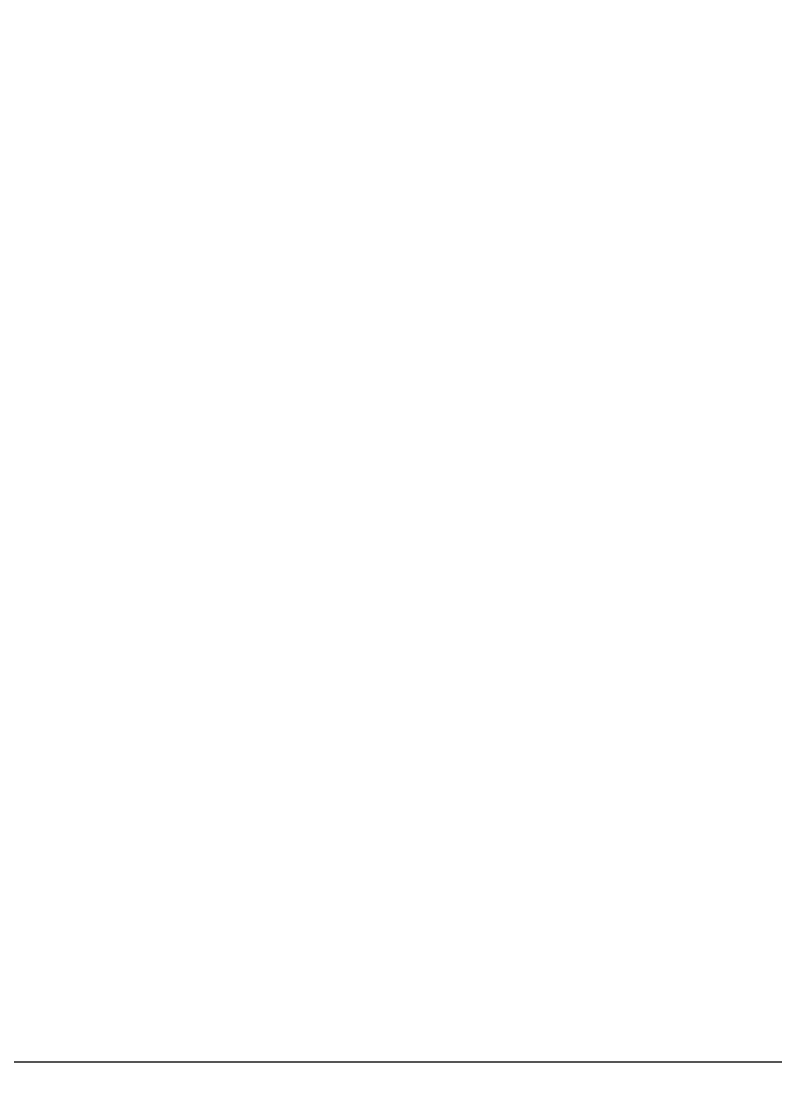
# Model space of a CAD drawing. Header units: millimetres. Extents: x -1410 to 10553, y -1584 to 10089.
# Drawn here: x 2479 to 4925, y 678 to 4112 of the extents above; entities that cross this region are included whole.
import ezdxf

# ---------------------------------------------------------------- set-up
doc = ezdxf.new("R2010")
doc.units = ezdxf.units.MM
doc.layers.add('DiKom', color=7, linetype='Continuous')
doc.styles.add('style1', font='arial.ttf', dxfattribs={"width": 0.8})
doc.dimstyles.new('1-50', dxfattribs={"dimtxt": 400, "dimasz": 200, "dimexe": 100, "dimexo": 0, "dimgap": 200, "dimtad": 1, "dimtxsty": 'style1', "dimcen": 200, "dimclrd": 7, "dimclre": 7, "dimclrt": 7, "dimadec": 1, "dimazin": 2, "dimtfac": 1, "dimtmove": 0, "dimatfit": 2, "dimfxl": 0, "dimlwd": 25, "dimlwe": 18, "dimarcsym": 0})

# ---------------------------------------------------------------- blocks, each defined once
blk = doc.blocks.new('*D6')
at = {"layer": 'Defpoints', "color": 0, "transparency": 16777216}
for p in [(1052.6, 4838.3), (8552.6, 4538.8), (1052.6, -316)]:
    blk.add_point(p, dxfattribs=at)
at = {"layer": 'DiKom', "color": 7, "lineweight": 18, "transparency": 16777216}
for p, q in [((1052.6, 4838.3), (1052.6, -416)), ((8552.6, 4538.8), (8552.6, -416))]:
    blk.add_line(p, q, dxfattribs=at)
at = {"layer": 'DiKom', "color": 7, "lineweight": 25, "transparency": 16777216}
blk.add_line((8352.6, -316), (1252.6, -316), dxfattribs=at)
at = {"layer": 'DiKom', "color": 7, "transparency": 16777216}
for points in [[(1252.6, -282.7), (1252.6, -349.3), (1052.6, -316)], [(8352.6, -282.7), (8352.6, -349.3), (8552.6, -316)]]:
    blk.add_solid(points, dxfattribs=at)
at = {"layer": 'DiKom', "color": 7, "transparency": 16777216, "insert": (5447.5, 88.2), "char_height": 400, "attachment_point": 5, "style": 'style1'}
blk.add_mtext('7500', dxfattribs=at)
blk = doc.blocks.new('*D7')
at = {"layer": 'Defpoints', "color": 0, "transparency": 16777216}
for p in [(2743.2, 6351.8), (728.2, 735.3), (5494.1, 735.3)]:
    blk.add_point(p, dxfattribs=at)
at = {"layer": 'DiKom', "color": 7, "lineweight": 18, "transparency": 16777216}
for p, q in [((2743.2, 6351.8), (628.2, 6351.8)), ((5494.1, 735.3), (628.2, 735.3))]:
    blk.add_line(p, q, dxfattribs=at)
at = {"layer": 'DiKom', "color": 7, "lineweight": 25, "transparency": 16777216}
blk.add_line((728.2, 6151.8), (728.2, 935.3), dxfattribs=at)
at = {"layer": 'DiKom', "color": 7, "transparency": 16777216}
for points in [[(694.9, 6151.8), (761.5, 6151.8), (728.2, 6351.8)], [(694.9, 935.3), (761.5, 935.3), (728.2, 735.3)]]:
    blk.add_solid(points, dxfattribs=at)
at = {"layer": 'DiKom', "color": 7, "transparency": 16777216, "insert": (324, 4804.8), "char_height": 400, "attachment_point": 5, "rotation": 90, "style": 'style1'}
blk.add_mtext('5600', dxfattribs=at)
blk = doc.blocks.new('*D8')
at = {"layer": 'Defpoints', "color": 0, "transparency": 16777216}
for p in [(-447.4, 4071.3), (10552.6, 4053.8), (10552.6, -1484.2)]:
    blk.add_point(p, dxfattribs=at)
at = {"layer": 'DiKom', "color": 7, "lineweight": 18, "transparency": 16777216}
for p, q in [((-447.4, 4071.3), (-447.4, -1584.2)), ((10552.6, 4053.8), (10552.6, -1584.2))]:
    blk.add_line(p, q, dxfattribs=at)
at = {"layer": 'DiKom', "color": 7, "lineweight": 25, "transparency": 16777216}
blk.add_line((-247.4, -1484.2), (10352.6, -1484.2), dxfattribs=at)
at = {"layer": 'DiKom', "color": 7, "transparency": 16777216}
for points in [[(-247.4, -1450.8), (-247.4, -1517.5), (-447.4, -1484.2)], [(10352.6, -1450.8), (10352.6, -1517.5), (10552.6, -1484.2)]]:
    blk.add_solid(points, dxfattribs=at)
at = {"layer": 'DiKom', "color": 7, "transparency": 16777216, "insert": (5513, -1079.9), "char_height": 400, "attachment_point": 5, "style": 'style1'}
blk.add_mtext('11000', dxfattribs=at)
blk = doc.blocks.new('*D9')
at = {"layer": 'Defpoints', "color": 0, "transparency": 16777216}
for p in [(-743.3, 7851.8), (1770.2, 7851.8), (4898.7, -764.7)]:
    blk.add_point(p, dxfattribs=at)
at = {"layer": 'DiKom', "color": 7, "lineweight": 18, "transparency": 16777216}
for p, q in [((1770.2, 7851.8), (-843.3, 7851.8)), ((4898.7, -764.7), (-843.3, -764.7))]:
    blk.add_line(p, q, dxfattribs=at)
at = {"layer": 'DiKom', "color": 7, "lineweight": 25, "transparency": 16777216}
blk.add_line((-743.3, -564.7), (-743.3, 7651.8), dxfattribs=at)
at = {"layer": 'DiKom', "color": 7, "transparency": 16777216}
for points in [[(-776.7, 7651.8), (-710, 7651.8), (-743.3, 7851.8)], [(-776.7, -564.7), (-710, -564.7), (-743.3, -764.7)]]:
    blk.add_solid(points, dxfattribs=at)
at = {"layer": 'DiKom', "color": 7, "transparency": 16777216, "insert": (-1147.6, 4754.4), "char_height": 400, "attachment_point": 5, "rotation": 90, "style": 'style1'}
blk.add_mtext('8600', dxfattribs=at)

msp = doc.modelspace()

# ---------------------------------------------------------------- dimensions: what is measured, and where the dimension line sits
at = {"layer": 'DiKom', "color": 3}
for base, p1, p2, text, picture, middle in [((-743.337, 7851.777), (4898.7, -764.724), (1770.198, 7851.777), '8600', '*D9', (-743.337, 4754.44)), ((728.199, 735.276), (2743.198, 6351.777), (5494.104, 735.276), '5600', '*D7', (728.199, 4804.752))]:
    dim = msp.add_linear_dim(base=base, p1=p1, p2=p2, angle=90, text=text, dimstyle='1-50', override={"dimdec": 0}, dxfattribs=at)
    dim.commit()
    dim.dimension.update_dxf_attribs({"geometry": picture, "text_midpoint": middle, "dimtype": 160})
for base, p1, p2, picture, middle in [((1052.642, -315.992), (8552.642, 4538.777), (1052.642, 4838.276), '*D6', (5447.5, -315.992)), ((10552.642, -1484.165), (-447.358, 4071.346), (10552.642, 4053.777), '*D8', (5513.016, -1484.165))]:
    dim = msp.add_linear_dim(base=base, p1=p1, p2=p2, dimstyle='1-50', dxfattribs=at)
    dim.commit()
    dim.dimension.update_dxf_attribs({"geometry": picture, "text_midpoint": middle, "dimtype": 160})

doc.saveas('drawing.dxf')
